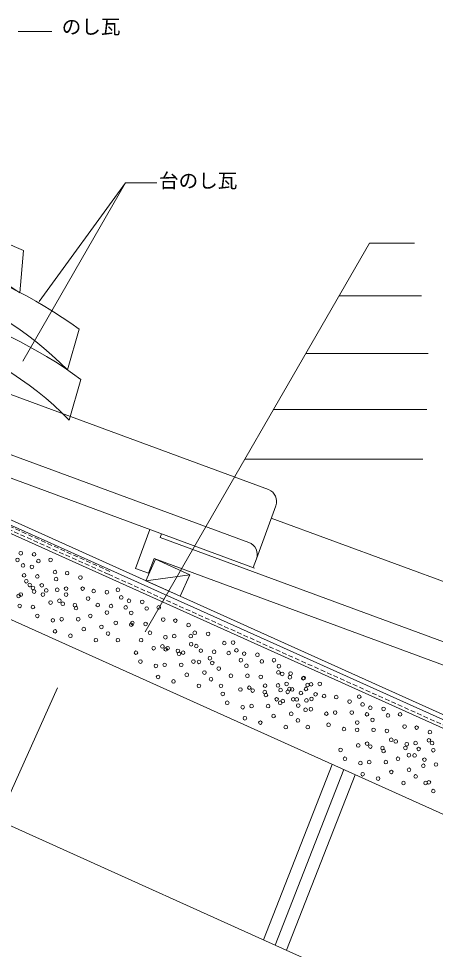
# Model space of a CAD drawing. Units: millimetres, scale not verified. Extents: x -203 to 197, y -138 to 132.
# Drawn here: x 5.9 to 59.1, y -48.3 to 70.4 of the extents above; entities that cross this region are included whole.
import ezdxf
from ezdxf.enums import TextEntityAlignment as Align

# ---------------------------------------------------------------- set-up
doc = ezdxf.new("R2010")
doc.units = ezdxf.units.MM
doc.header["$LTSCALE"] = 0.5
doc.linetypes.add('DASHED1', pattern=[1.8, 1.2, -0.6])
for name, color, linetype, lineweight in [('1-0', 7, 'Continuous', 18), ('1-1', 7, 'Continuous', 18), ('1-2', 7, 'Continuous', 18), ('1-3', 7, 'Continuous', 18), ('1-A', 7, 'Continuous', 18), ('1-B', 3, 'Continuous', 18), ('1-C', 7, 'Continuous', 18)]:
    doc.layers.add(name, color=color, linetype=linetype, lineweight=lineweight)
doc.styles.add('ＭＳ ゴシック', font='')
doc.styles.get('ＭＳ ゴシック').set_extended_font_data('MS Gothic')

msp = doc.modelspace()

# ---------------------------------------------------------------- linework, layer by layer
at = {"layer": '1-0'}
for p, q in [((57.3469, 34.996), (46.8188, 34.996)), ((58.1999, 27.6596), (42.5831, 27.6596)), ((120.7426, -45.6779), (-28.0071, 21.2594)), ((120.7426, -46.3359), (-28.0071, 20.6015)), ((58.0293, 20.4938), (38.4459, 20.4938)), ((120.7426, -47.4324), (-28.0071, 19.5049)), ((57.5175, 14.181), (34.8012, 14.181)), ((116.6389, -56.5517), (-28.0071, 8.5391)), ((106.7902, -78.4378), (-28.0071, -17.779)), ((45.9831, -24.7566), (37.2104, -47.1269)), ((47.444, -25.4139), (38.6713, -47.7843)), ((48.9048, -26.0713), (40.1321, -48.4417))]:
    msp.add_line(p, q, dxfattribs=at)
for centre in [(6.229, 2.178), (5.8064, 1.3328), (7.9195, 2.0372), (8.483, 1.1919), (10.0326, 1.3328), (6.5108, 0.6284), (7.6377, 0.4406), (10.5961, -0.2168), (6.6516, -0.6395), (6.9334, -1.3908), (8.3421, -0.7803), (10.737, -1.109), (12.1457, -0.3577), (13.8362, -0.9212), (7.356, -1.8604), (7.7786, -2.236), (8.9056, -1.9073), (9.4691, -2.5648), (10.8779, -2.4708), (12.0048, -2.33), (14.118, -2.33), (18.626, -2.4708), (5.9473, -3.2691), (6.229, -3.0813), (7.9195, -2.7056), (9.0465, -3.0813), (12.0049, -3.0813), (14.8223, -3.5978), (15.5236, -2.6516), (17.2141, -2.7925), (19.0486, -3.457), (6.0881, -4.537), (7.7786, -4.6779), (10.0326, -4.1144), (11.1596, -3.8796), (11.5822, -4.2553), (13.1319, -4.4431), (13.2727, -4.8187), (16.0542, -4.4204), (17.7447, -4.5613), (19.6121, -4.7248), (20.0347, -3.8796), (21.7252, -4.0205), (22.2887, -4.8657), (23.8383, -4.7248), (8.3421, -5.8049), (15.1041, -5.8049), (17.2172, -5.3822), (20.3165, -5.4292), (10.3144, -6.3684), (11.4414, -6.2275), (13.5545, -6.2275), (16.5128, -7.2136), (18.3442, -6.6971), (20.3164, -6.9319), (20.4573, -6.6971), (22.1478, -6.838), (24.4018, -6.2744), (25.9514, -6.4153), (27.6419, -6.9788), (10.5961, -7.7771), (12.5684, -8.3406), (14.2589, -7.4954), (17.3581, -8.0589), (22.7113, -7.9649), (24.6836, -8.5284), (25.8105, -8.3876), (27.9237, -8.3876), (28.4355, -7.9579), (30.126, -8.0988), (15.8085, -8.9041), (18.626, -8.9041), (21.5843, -8.9041), (24.3079, -9.7024), (27.9706, -9.4206), (28.628, -9.6554), (32.1969, -9.2798), (33.3254, -9.2148), (20.9269, -10.5007), (23.1809, -9.9372), (24.7305, -10.0781), (24.9653, -9.9372), (26.2802, -10.2659), (26.421, -10.6416), (26.9376, -10.5007), (29.2025, -10.2432), (30.893, -10.3841), (32.7604, -10.5476), (33.748, -10.2009), (34.7342, -10.6236), (36.4247, -10.7644), (21.4904, -11.6277), (24.5897, -12.0503), (26.7028, -12.0503), (28.2524, -11.6277), (28.9661, -11.6723), (30.3655, -11.2051), (30.6567, -11.8132), (34.3115, -11.4688), (36.9881, -11.6097), (38.5378, -11.4688), (23.4627, -12.1912), (29.6612, -13.0364), (31.4925, -12.5199), (35.0159, -12.1732), (39.1013, -13.0184), (39.1624, -12.2217), (39.585, -13.2078), (40.6509, -13.1593), (23.7444, -13.5999), (25.7167, -14.1634), (27.4072, -13.3182), (30.5064, -13.8817), (33.0437, -13.441), (35.1568, -13.441), (36.8473, -13.5819), (40.1484, -14.4757), (40.5711, -13.6305), (42.2616, -13.7713), (42.3414, -13.7228), (44.3747, -14.4757), (28.9568, -14.7269), (31.7743, -14.7269), (34.263, -15.1965), (35.39, -14.9617), (35.8127, -15.3374), (37.3623, -15.5252), (37.4108, -14.7089), (39.0528, -14.68), (39.383, -15.2724), (40.2846, -15.5025), (40.51, -15.1315), (40.8528, -15.1801), (41.9751, -15.6434), (42.6231, -15.1315), (42.8251, -14.6166), (43.279, -14.5391), (32.009, -15.76), (37.5031, -15.9009), (38.8806, -16.4479), (39.6648, -16.6812), (40.9937, -16.4479), (41.4476, -16.4644), (42.6842, -16.5888), (43.3275, -16.3994), (43.8425, -15.807), (44.9382, -16.0253), (46.4878, -16.1662), (48.1783, -16.7297), (49.4212, -16.113), (32.5726, -16.887), (34.5448, -17.4505), (35.6718, -17.3096), (37.7849, -17.3096), (39.3345, -16.887), (41.637, -17.2447), (42.5746, -17.7792), (43.2477, -17.7158), (49.8438, -17.0991), (50.8299, -17.5217), (52.5204, -17.6626), (34.8265, -18.8592), (38.4893, -18.5775), (40.7433, -18.2957), (41.5885, -19.141), (45.2199, -18.2793), (46.3469, -18.1384), (48.4601, -18.1384), (50.4073, -18.367), (51.1116, -19.0713), (53.0839, -18.5078), (54.6335, -18.367), (36.7988, -19.4227), (40.0389, -19.9862), (42.8564, -19.9862), (45.5017, -19.688), (47.4739, -20.2515), (49.1394, -20.3392), (49.1644, -19.4063), (51.2525, -20.3392), (55.197, -19.9166), (56.7466, -20.0575), (52.943, -20.4801), (58.4371, -20.6209), (49.2896, -22.3341), (50.4166, -22.0993), (50.8393, -22.475), (52.3889, -22.6628), (53.5065, -21.6071), (54.0794, -21.8176), (55.3112, -22.6401), (55.4787, -22.1706), (56.6057, -22.0297), (57.0017, -22.781), (58.3056, -21.6767), (58.7189, -22.0297), (47.0356, -22.8976), (52.5297, -23.0385), (55.7605, -23.5793), (56.4742, -23.602), (58.8691, -22.9446), (47.5992, -24.0246), (49.5714, -24.5881), (50.6984, -24.4473), (52.8115, -24.4473), (54.3611, -24.0246), (57.6012, -24.9168), (57.7327, -24.1428), (59.2119, -24.7611), (49.8531, -25.9969), (53.5159, -25.7151), (55.7699, -25.4334), (56.6151, -26.2786), (51.8254, -26.5604), (55.0655, -27.1239), (57.883, -27.1239), (58.3056, -27.03), (58.8691, -28.1569)]:
    msp.add_circle(centre, 0.2322, dxfattribs=at)
at = {"layer": '1-1'}
for p, q in [((19.599, 49.4333), (8.5808, 34.2833)), ((27.7816, -0.5557), (23.4044, 1.414)), ((27.7817, -0.5557), (22.1733, -1.3217)), ((27.7817, -0.5557), (22.1733, -1.3217)), ((27.7817, -0.5557), (22.1733, -1.3217)), ((27.7816, -0.5557), (22.1733, -1.3217))]:
    msp.add_line(p, q, dxfattribs=at)
at = {"layer": '1-1', "color": 3, "linetype": 'DASHED1'}
msp.add_line((17.589, -0.1361), (-28.0071, 20.3822), dxfattribs=at)
at = {"layer": '1-1'}
msp.add_lwpolyline([(26.5505, -3.2915), (27.7817, -0.5557), (23.4044, 1.414), (22.1733, -1.3217)], close=True, dxfattribs=at)
msp.add_lwpolyline([(26.5505, -3.2915), (27.7817, -0.5557), (23.4044, 1.414), (22.1733, -1.3217)], close=True, dxfattribs=at)
for points in [[(27.7817, -0.5557), (23.4044, 1.414), (22.1733, -1.3217)], [(27.7816, -0.5557), (23.4044, 1.414), (22.1733, -1.3217)]]:
    msp.add_lwpolyline(points, dxfattribs=at)
at = {"layer": '1-2', "color": 3}
for p, q in [((6.568, 40.7832), (6.0974, 35.4038)), ((13.6807, 30.7508), (12.176, 25.5647)), ((13.9065, 24.3511), (12.4018, 19.165))]:
    msp.add_line(p, q, dxfattribs=at)
at = {"layer": '1-2'}
msp.add_lwpolyline([(6.468, 26.6896), (19.599, 49.4333), (23.5969, 49.4333)], dxfattribs=at)
at = {"layer": '1-2', "color": 3}
for centre, radius, start, end in [((-18.7842, -13.7828), 60.168, 65.07971, 85), ((-21.77, -17.8644), 60.168, 53.9001, 93.74071), ((-17.4807, 1.1163), 41.612, 55.48535, 85), ((-17.6025, -3.5008), 41.612, 44.30574, 103.33507), ((-21.5441, -24.2641), 60.168, 53.9001, 93.74071), ((-17.3766, -9.9005), 41.612, 44.30574, 103.33507)]:
    msp.add_arc(centre, radius, start, end, dxfattribs=at)
at = {"layer": '1-3'}
for p, q in [((5.8799, 68.702), (10.2072, 68.702)), ((22.0812, -7.8508), (50.7085, 41.7332)), ((50.7085, 41.7332), (56.4562, 41.7332))]:
    msp.add_line(p, q, dxfattribs=at)
at = {"layer": '1-3', "color": 3, "linetype": 'DASHED1'}
for q in [(-28.0071, 19.9435), (119.7183, -46.5329)]:
    msp.add_line((17.4248, -0.5008), q, dxfattribs=at)
at = {"layer": '1-A'}
msp.add_line((-3.8245, -47.7216), (10.912, -14.9737), dxfattribs=at)
at = {"layer": '1-B'}
for p, q in [((35.3441, 3.5435), (-18.8543, 23.4923)), ((36.0604, 0.2962), (-19.6337, 20.7956)), ((22.6757, 5.2227), (20.8465, 0.2533)), ((22.6756, 5.2227), (20.8465, 0.2533)), ((24.1771, 4.6701), (24.006, 4.2052)), ((24.1771, 4.6701), (24.006, 4.2052)), ((78.2044, -15.7437), (24.006, 4.2052)), ((23.2266, 1.5084), (22.5357, -0.3685)), ((23.2266, 1.5084), (22.5357, -0.3685)), ((78.9207, -18.991), (23.2266, 1.5084)), ((36.293, 1.4893), (35.8756, 0.3554)), ((22.5357, -0.3685), (20.8465, 0.2533)), ((22.5357, -0.3685), (20.8465, 0.2533))]:
    msp.add_line(p, q, dxfattribs=at)
msp.add_arc((34.7914, 2.0419), 1.6, 339.79262, 69.7932, dxfattribs=at)
at = {"layer": '1-C'}
for p, q in [((37.8311, 10.3003), (-4.6649, 25.9419)), ((38.78, 8.2461), (36.293, 1.4893)), ((80.6914, -8.9868), (38.1944, 6.6551))]:
    msp.add_line(p, q, dxfattribs=at)
msp.add_arc((37.2784, 8.7988), 1.6, 339.79305, 69.79251, dxfattribs=at)

# ---------------------------------------------------------------- texts
at = {"layer": '1-2', "style": 'ＭＳ ゴシック'}
msp.add_text('台のし瓦', height=1.833, dxfattribs=at).set_placement((23.8645, 48.2345), align=Align.BOTTOM_LEFT)
at = {"layer": '1-3', "style": 'ＭＳ ゴシック'}
msp.add_text('のし瓦', height=1.833, dxfattribs=at).set_placement((11.4461, 67.8634), align=Align.BOTTOM_LEFT)

doc.saveas('drawing.dxf')
